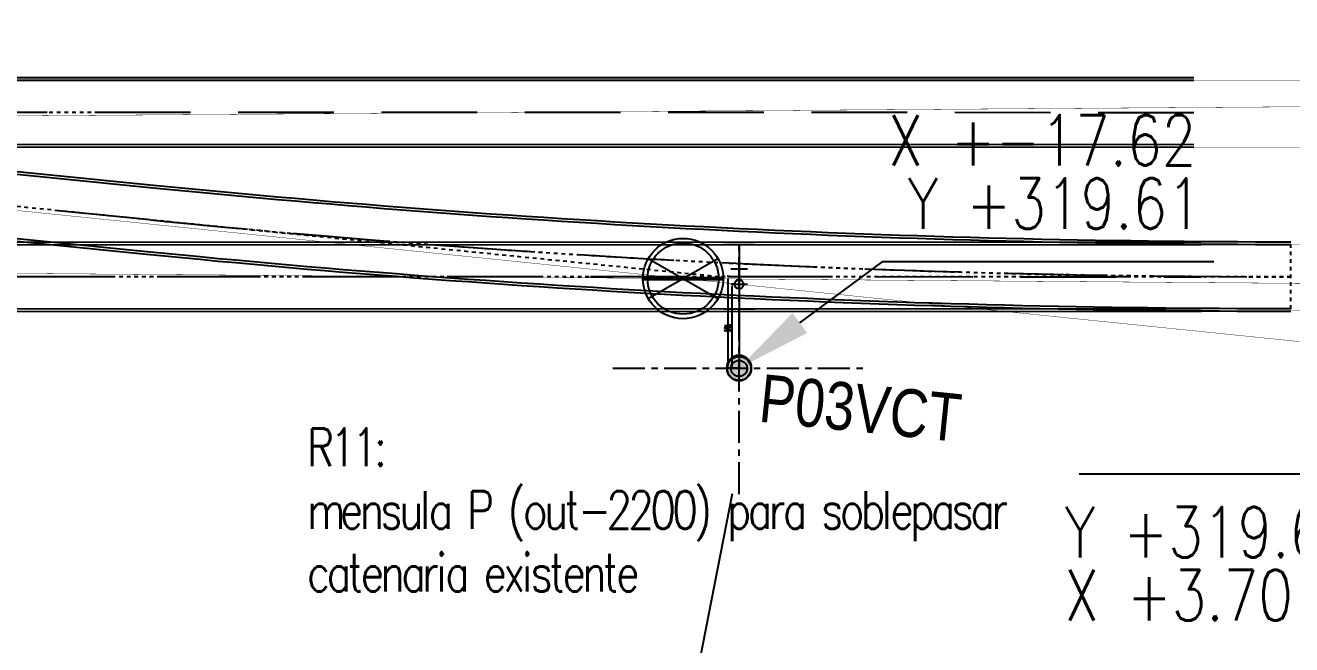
# Model space of a CAD drawing. Header units: millimetres. Extents: x -37020 to 35906, y -101 to 52234.
# Drawn here: x -36.3 to -3.16, y 312.38 to 328.57 of the extents above; entities that cross this region are included whole.
import ezdxf
from ezdxf import colors
from ezdxf.entities.mleader import LeaderData, LeaderLine
from ezdxf.math import Vec2, Vec3

# ---------------------------------------------------------------- set-up
doc = ezdxf.new("R2010")
doc.units = ezdxf.units.MM
doc.header["$PDMODE"] = 35
doc.header["$PDSIZE"] = 1
for name, pattern in [('CENTER', [50.8, 31.75, -6.35, 6.35, -6.35]), ('CENTROX2', [101.6, 63.5, -12.7, 12.7, -12.7]), ('DASHED2', [0.375, 0.25, -0.125]), ('TRAZO_Y_PUNTO2', [12.7, 6.35, -3.175, 0, -3.175])]:
    doc.linetypes.add(name, pattern=pattern)
for name, color, linetype in [('Catenaria', 2, 'Continuous'), ('CATENARIA APAGAR', 240, 'Continuous'), ('Eje unifilar', 4, 'CENTROX2'), ('GE-Cotas', 1, 'Continuous'), ('ME-RIELES', 240, 'TRAZO_Y_PUNTO2'), ('R10', 240, 'Continuous'), ('R11', 240, 'Continuous'), ('REFERENCIAS', 1, 'Continuous'), ('unifilar VIAS Ppales', 5, 'DASHED2')]:
    doc.layers.add(name, color=color, linetype=linetype)
doc.styles.add('Romans', font='romans.shx', dxfattribs={"width": 0.8})
doc.styles.add('Romans PF', font='romans.shx', dxfattribs={"width": 0.8})
doc.styles.get("Standard").update_dxf_attribs({"font": 'arial.ttf'})
doc.dimstyles.new('COTAS GENERAL', dxfattribs={"dimscale": 0.1, "dimtxt": 2.5, "dimasz": 2.5, "dimexe": 1, "dimexo": 1, "dimgap": 1.25, "dimtad": 1, "dimzin": 1, "dimdsep": 46, "dimtxsty": 'Romans', "dimcen": 1, "dimclrd": 2, "dimclre": 1, "dimclrt": 3, "dimaunit": 1, "dimadec": 3, "dimazin": 0, "dimtfac": 1, "dimtix": 1, "dimtmove": 0, "dimatfit": 0, "dimfxl": 1, "dimtolj": 1, "dimarcsym": 0})
doc.dimstyles.get("Standard").update_dxf_attribs({"dimtxt": 0.18, "dimasz": 0.18, "dimexe": 0.18, "dimexo": 0.0625, "dimgap": 0.09, "dimtad": 0, "dimtih": 1, "dimtoh": 1, "dimdec": 4, "dimzin": 0, "dimdsep": 46, "dimtxsty": 'Standard', "dimcen": 0.09, "dimadec": 0, "dimazin": 0, "dimtfac": 1, "dimtdec": 4, "dimtofl": 0, "dimtmove": 0, "dimatfit": 3, "dimfxl": 1, "dimtolj": 1, "dimtzin": 0, "dimarcsym": 0})

# ---------------------------------------------------------------- blocks, each defined once
blk = doc.blocks.new('enlace tol')
at = {"layer": 'Eje unifilar'}
for p, q in [((-36977, -40980, -11480), (-36977, -42656, -11480)), ((-36977, -40980, -11480), (-36977, -42656, -11480)), ((-36977, -40980, -11480), (-36977, -42656, -11480)), ((-36977, -40980, -11480), (-36977, -42656, -11480)), ((-36977, -41818, -11480), (-22014, -41818, -11480)), ((-22014, -41818, -11480), (-7125, -43307, -11480)), ((-22014, -41818, -11480), (-5212, -41818, -11480)), ((-5212, -41818, -11480), (-462, -41818, -11480)), ((-7125, -43307, -11480), (6098, -44629, -11480)), ((-6385, -46118, -11480), (-566, -46118, -11480))]:
    blk.add_line(p, q, dxfattribs=at)
at = {"layer": 'Eje unifilar', "color": 8}
blk.add_arc((-36977, -341818, -11480), 300000, 84.28929, 90, dxfattribs=at)
blk = doc.blocks.new('biesca')
at = {"layer": 'Catenaria', "color": 2, "ltscale": 0.1}
for p, q in [((-134.848, 317.15), (-133.029, 318.2)), ((-134.848, 318.2), (-133.029, 317.15)), ((-134.988, 317.7), (-132.888, 317.7)), ((-134.988, 317.7), (-134.988, 317.65)), ((-134.988, 317.65), (-132.888, 317.65)), ((-133.938, 317.7), (-133.938, 317.65)), ((-132.888, 317.7), (-132.888, 317.65))]:
    blk.add_line(p, q, dxfattribs=at)
for radius in [1.05, 0.931]:
    blk.add_circle((-133.938, 317.675), radius, dxfattribs=at)
blk = doc.blocks.new('A$C600C6C88')
at = {"layer": 'Catenaria', "color": 1, "ltscale": 2}
for p, q in [((0, 0), (0, 0.808)), ((1.676, 0), (1.676, 0.808)), ((1.676, 0.397), (0, 0.397)), ((0.638, 0.18), (0.638, 0.614)), ((0.838, 0.18), (0.838, 0.614)), ((1.038, 0.18), (1.038, 0.614))]:
    blk.add_line(p, q, dxfattribs=at)
blk = doc.blocks.new('*D248')
at = {"layer": 'Defpoints', "color": 0, "transparency": 16777216}
for p in [(-63.553, 326.504), (-17.561, 322.408), (-17.623, 321.8)]:
    blk.add_point(p, dxfattribs=at)
at = {"layer": 'Catenaria', "color": 3, "linetype": 'Continuous', "transparency": 16777216, "insert": (-37.672, 324.845), "char_height": 0.5, "attachment_point": 5, "rotation": 354.1521, "style": 'Romans'}
blk.add_mtext('\\A1;46.17', dxfattribs=at)
blk = doc.blocks.new('*D249')
at = {"layer": 'Defpoints', "color": 0, "transparency": 16777216}
for p in [(-13.04, 322.004), (8.282, 319.825), (8.256, 319.57)]:
    blk.add_point(p, dxfattribs=at)
at = {"layer": 'Catenaria', "color": 3, "linetype": 'Continuous', "transparency": 16777216, "insert": (-1.869, 320.982), "char_height": 0.5, "attachment_point": 5, "rotation": 354.1653, "style": 'Romans'}
blk.add_mtext('\\A1;21.43', dxfattribs=at)
blk = doc.blocks.new('*D371')
at = {"layer": 'Defpoints', "color": 0, "transparency": 16777216}
for p in [(-17.8, 321.8), (-17.738, 321.8), (-17.623, 319.611)]:
    blk.add_point(p, dxfattribs=at)
at = {"layer": 'GE-Cotas', "color": 1, "lineweight": -2, "transparency": 16777216}
for p, q in [((-17.763, 321.8), (-17.825, 321.8)), ((-17.648, 319.611), (-17.825, 319.611))]:
    blk.add_line(p, q, dxfattribs=at)
at = {"layer": 'GE-Cotas', "color": 2, "lineweight": -2, "transparency": 16777216}
blk.add_line((-17.8, 319.661), (-17.8, 321.75), dxfattribs=at)
at = {"layer": 'GE-Cotas', "color": 2, "transparency": 16777216}
for points in [[(-17.792, 321.75), (-17.809, 321.75), (-17.8, 321.8)], [(-17.809, 319.661), (-17.792, 319.661), (-17.8, 319.611)]]:
    blk.add_solid(points, dxfattribs=at)
at = {"layer": 'GE-Cotas', "color": 3, "linetype": 'Continuous', "transparency": 16777216, "insert": (-17.863, 320.652), "char_height": 0.0625, "attachment_point": 5, "rotation": 90, "style": 'Romans'}
blk.add_mtext('\\A1;2190', dxfattribs=at)
blk = doc.blocks.new('*D372')
at = {"layer": 'Defpoints', "color": 0, "transparency": 16777216}
for p in [(-17.907, 322.005), (-17.845, 322.005), (-17.731, 319.611)]:
    blk.add_point(p, dxfattribs=at)
at = {"layer": 'GE-Cotas', "color": 1, "lineweight": -2, "transparency": 16777216}
for p, q in [((-17.87, 322.005), (-17.932, 322.005)), ((-17.756, 319.611), (-17.932, 319.611))]:
    blk.add_line(p, q, dxfattribs=at)
at = {"layer": 'GE-Cotas', "color": 2, "lineweight": -2, "transparency": 16777216}
blk.add_line((-17.907, 319.661), (-17.907, 321.955), dxfattribs=at)
at = {"layer": 'GE-Cotas', "color": 2, "transparency": 16777216}
for points in [[(-17.899, 321.955), (-17.916, 321.955), (-17.907, 322.005)], [(-17.916, 319.661), (-17.899, 319.661), (-17.907, 319.611)]]:
    blk.add_solid(points, dxfattribs=at)
at = {"layer": 'GE-Cotas', "color": 3, "linetype": 'Continuous', "transparency": 16777216, "insert": (-17.97, 320.652), "char_height": 0.0625, "attachment_point": 5, "rotation": 90, "style": 'Romans'}
blk.add_mtext('\\A1;2394', dxfattribs=at)
blk = doc.blocks.new('COORDENADAS 4.4')
at = {"layer": 'GE-Cotas', "ltscale": 4}
h = blk.add_hatch(color=256, dxfattribs=at)
h.dxf.hatch_style = 1
h.paths.add_polyline_path([(0, 0.5, -0.414214), (0.5, 0), (0, 0)])
h.paths.add_polyline_path([(0, 0.5), (0, 0), (-0.5, 0, -0.414214)])
h.paths.add_polyline_path([(-0.5, 0), (0, 0), (0, -0.5, -0.414214)])
h.paths.add_polyline_path([(0, 0), (0.5, 0, -0.414214), (0, -0.5)])
at = {"layer": 'GE-Cotas', "linetype": 'CENTER', "ltscale": 0.04}
blk.add_line((5, 0), (-5, 0), dxfattribs=at)
at = {"layer": 'GE-Cotas', "ltscale": 4}
blk.add_circle((0, 0), 0.5, dxfattribs=at)
at = {"layer": 'REFERENCIAS', "linetype": 'CENTER', "ltscale": 0.04}
blk.add_line((0, -5), (0, 5), dxfattribs=at)
at = {"layer": 'GE-Cotas', "color": 3, "ltscale": 4, "style": 'Romans', "width": 0.8}
for tag, p in [('COORDENADASX', (-19.404, 8.02)), ('COORDENADASY', (-19.404, 5.518))]:
    blk.add_attdef(tag, p, '', height=2, dxfattribs=at)
at = {"layer": 'GE-Cotas', "color": 2, "ltscale": 4}
ml = blk.add_multileader_mtext('Standard', dxfattribs=at)
ml.set_content('', color=2)
ml.set_leader_properties()
ml.build(insert=Vec2(0, 0))
ml.multileader.update_dxf_attribs({"text_right_attachment_type": 6, "dogleg_length": 0.36, "arrow_head_size": 3})
ctx = ml.context
ctx.base_point, ctx.arrow_head_size = Vec3(-20.826, 7.02), 3
ctx.right_attachment, ctx.text_align_type = 6, 2
notes = []
notes.append((ctx, [(0, (1, 1, 0), (-5.7, 4.22), (-1, 0), 11.126, [(0, [(0, 0)], 0, [])])]))
ctx.mtext.insert, ctx.mtext.alignment, ctx.mtext.flow_direction = Vec3(-18.826, 9.02), 3, 5
for ctx, leaders in notes:
    for number, flags, end, landing, length, lines in leaders:
        leader = LeaderData()
        leader.index, (leader.has_last_leader_line, leader.has_dogleg_vector, leader.attachment_direction) = number, flags
        leader.last_leader_point, leader.dogleg_vector, leader.dogleg_length = Vec3(end), Vec3(landing), length
        for number, points, colour, breaks in lines:
            line = LeaderLine()
            line.index, line.vertices, line.color, line.breaks = number, Vec3.list(points), colors.encode_raw_color(colour), breaks
            leader.lines.append(line)
        ctx.leaders.append(leader)

msp = doc.modelspace()

# ---------------------------------------------------------------- linework, layer by layer
at = {"layer": 'Catenaria', "linetype": 'Continuous'}
msp.add_line((-17.6234, 321.8002), (-17.6234, 319.6005), dxfattribs=at)
at = {"layer": 'Catenaria', "color": 90, "ltscale": 0.1, "const_width": 0.01}
msp.add_lwpolyline([(35.4671, 326.1598), (3.6915, 326.4902), (-52.028, 326.0948), (-107.422, 326.1418), (-158.8545, 326.0848), (-218.2988, 326.4057), (-282.0636, 326.3956), (-282.0636, 326.3956), (-342.3255, 328.5674)], dxfattribs=at)
at = {"layer": 'Catenaria', "linetype": 'Continuous', "const_width": 0.01, "elevation": -11.48}
msp.add_lwpolyline([(-83.1449, 328.4957), (-17.6234, 321.8002), (3.6992, 319.6213)], dxfattribs=at)
at = {"layer": 'Catenaria', "color": 90, "ltscale": 0.1, "const_width": 0.01, "elevation": -11.48}
msp.add_lwpolyline([(35.4748, 322.1038), (3.6992, 321.7735), (-52.4617, 322.2083), (-107.4143, 322.1219), (-158.8467, 322.1789), (-218.1735, 322.0931), (-282.0546, 322.1683), (-282.0546, 322.1683), (-342.3177, 318.8864)], dxfattribs=at)
at = {"layer": 'Catenaria', "linetype": 'Continuous'}
msp.add_circle((-17.6234, 321.8002), 0.1149, dxfattribs=at)
at = {"layer": 'Catenaria', "color": 252, "linetype": 'Continuous', "ltscale": 7}
msp.add_circle((-17.6234, 319.6005), 0.3119, dxfattribs=at)
at = {"layer": 'Catenaria', "color": 2, "linetype": 'DASHED2', "ltscale": 7}
msp.add_circle((-17.6234, 319.6005), 0.21, dxfattribs=at)
at = {"layer": 'CATENARIA APAGAR', "color": 241, "linetype": 'Continuous', "elevation": -20.7852}
msp.add_lwpolyline([(-17.8034, 316.3213), (-29.649, 255.7974)], dxfattribs=at)
at = {"layer": 'ME-RIELES', "color": 8, "ltscale": 0.1, "const_width": 0.01, "elevation": 0.2291}
for points in [[(-342.3628, 327.1461), (58.431, 327.1276)], [(-342.3687, 325.4056), (58.431, 325.3871)]]:
    msp.add_lwpolyline(points, dxfattribs=at)
at = {"layer": 'ME-RIELES', "color": 8, "ltscale": 0.1, "const_width": 0.01}
for points in [[(-342.2865, 322.8635), (59.3197, 322.8449)], [(-342.2865, 321.123), (59.3197, 321.1045)]]:
    msp.add_lwpolyline(points, dxfattribs=at)
at = {"layer": 'unifilar VIAS Ppales', "color": 251, "linetype": 'Continuous', "ltscale": 10}
for p, q in [((-5.7268, 327.1955, -11.48), (-45.3395, 327.203, -11.48)), ((-5.7268, 327.1256, -11.48), (-45.3395, 327.1332, -11.48)), ((-5.7271, 325.4496, -11.48), (-45.3398, 325.4572, -11.48)), ((-5.7271, 325.3798, -11.48), (-45.3398, 325.3873, -11.48)), ((-36.5087, 322.9143, -27.9155), (-5.5319, 322.9051, -11.48)), ((-36.5087, 322.8445, -27.9155), (-5.5319, 322.8352, -11.48)), ((-36.5093, 321.0986, -27.9155), (-5.5325, 321.0894, -11.48)), ((-36.5092, 321.1685, -27.9155), (-5.5324, 321.1592, -11.48))]:
    msp.add_line(p, q, dxfattribs=at)
at = {"layer": 'unifilar VIAS Ppales', "ltscale": 10}
for p, q in [((-5.7269, 326.2876, -11.48), (-45.3397, 326.2952, -11.48)), ((-36.509, 322.0065, -27.9155), (-5.5322, 321.9972, -11.48))]:
    msp.add_line(p, q, dxfattribs=at)
at = {"layer": 'unifilar VIAS Ppales', "color": 251, "linetype": 'Continuous', "ltscale": 10, "elevation": -11.48}
for points in [[(-3.1824, 322.9035, -0.0248617), (-32.944, 324.3879), (-46.167, 325.7102, 0.0249228), (-76.1091, 327.2037)], [(-3.1825, 322.8337, -0.0248617), (-32.951, 324.3184), (-46.174, 325.6407, 0.0249228), (-76.1091, 327.1338)], [(-3.1827, 321.1576, -0.0248618), (-33.1176, 322.6506), (-46.3407, 323.973, 0.0249228), (-76.1091, 325.4577)], [(-3.1827, 321.0877, -0.0248618), (-33.1246, 322.5811), (-46.3477, 323.9035, 0.0249228), (-76.1091, 325.3879)]]:
    msp.add_lwpolyline(points, format="xyb", dxfattribs=at)
at = {"layer": 'unifilar VIAS Ppales', "ltscale": 10, "elevation": -11.48}
msp.add_lwpolyline([(-3.1826, 321.9956, -0.0248617), (-33.0343, 323.4845), (-46.2573, 324.8069, 0.0249228), (-76.1091, 326.2958)], format="xyb", dxfattribs=at)
at = {"layer": 'unifilar VIAS Ppales', "ltscale": 10}
msp.add_arc((-7.3113, 21.9973), 300, 90.012215, 90.121552, dxfattribs=at)

# ---------------------------------------------------------------- block references
at = {"layer": 'Catenaria', "linetype": 'Continuous'}
msp.add_blockref('biesca', (114.8501, 4.2748, -11.48), dxfattribs=at)
at = {"layer": 'Catenaria', "color": 1, "ltscale": 0.1, "xscale": -1, "rotation": 269.999999999998}
msp.add_blockref('A$C600C6C88', (-18.0207, 321.1622), dxfattribs=at)
at = {"layer": 'R10', "linetype": 'Continuous', "xscale": 0.001, "yscale": 0.001, "zscale": 0.001, "rotation": 180}
msp.add_blockref('enlace tol', (-40.1597, 280.178), dxfattribs=at)
at = {"layer": 'REFERENCIAS', "ltscale": 0.1}
ref = msp.add_blockref('COORDENADAS 4.4', (-17.6234, 319.6105), dxfattribs=dict(at, xscale=-0.6599999999999966, yscale=0.6600000000000001, zscale=0.66))
ref.add_attrib('COORDENADASY', 'Y +319.61', (-13.2144, 323.2525), dxfattribs={"layer": 'GE-Cotas', "color": 3, "ltscale": 4, "height": 1.32, "style": 'Romans', "width": 0.8})
ref.add_attrib('COORDENADASX', 'X +-17.62', (-13.7172, 324.9034), dxfattribs={"layer": 'GE-Cotas', "color": 3, "ltscale": 4, "height": 1.32, "style": 'Romans', "width": 0.8})
ref = msp.add_blockref('COORDENADAS 4.4', (3.6992, 319.6213, -11.48), dxfattribs=dict(at, xscale=-0.6599999999999682, yscale=0.6599999999999966, zscale=0.6600000000000001, rotation=180))
ref.add_attrib('COORDENADASY', 'Y +319.62', (-9.1076, 314.6594, -11.48), dxfattribs={"layer": 'GE-Cotas', "color": 3, "ltscale": 4, "height": 1.32, "style": 'Romans', "width": 0.8})
ref.add_attrib('COORDENADASX', 'X +3.70', (-9.1076, 313.0084, -11.48), dxfattribs={"layer": 'GE-Cotas', "color": 3, "ltscale": 4, "height": 1.32, "style": 'Romans', "width": 0.8})

# ---------------------------------------------------------------- texts
at = {"layer": 'Catenaria', "color": 2, "insert": (-17.0087, 319.4548), "char_height": 1.25, "width": 5.852721, "attachment_point": 1, "rotation": 354.17088, "style": 'Romans'}
msp.add_mtext('{\\fArial|b0|i0|c0|p34;P03VCT}', dxfattribs=at)
at = {"layer": 'R11', "insert": (-28.9268, 318.0319), "char_height": 1.575, "width": 94.500005, "attachment_point": 1, "style": 'Romans PF'}
msp.add_mtext('{\\H0.625x;\\T0.75;R11: \\Pmensula P (out-2200) para soblepasar \\Pcatenaria existente}', dxfattribs=at)

# ---------------------------------------------------------------- dimensions: what is measured, and where the dimension line sits
at = {"layer": 'Catenaria', "linetype": 'Continuous'}
for base, p1, p2, angle, picture, middle in [((-17.5612, 322.408), (-63.5531, 326.5044, -11.48), (-17.6234, 321.8002), 354.15213, '*D248', (-37.7101, 324.4716)), ((8.2564, 319.5701), (-13.0402, 322.0038), (8.2825, 319.8248, -11.48), 354.16534, '*D249', (-1.9075, 320.6087))]:
    dim = msp.add_linear_dim(base=base, p1=p1, p2=p2, angle=angle, dimstyle='Standard', override={"dimscale": 0.1, "dimtxt": 5, "dimasz": 2.5, "dimexe": 1, "dimexo": 1, "dimgap": 1.25, "dimtad": 1, "dimtih": 0, "dimtoh": 0, "dimdec": 2, "dimzin": 1, "dimtxsty": 'Romans', "dimcen": 1, "dimse1": 1, "dimse2": 1, "dimsd1": 1, "dimsd2": 1, "dimclrd": 2, "dimclre": 1, "dimclrt": 3, "dimaunit": 1, "dimadec": 3, "dimtdec": 2, "dimtix": 1, "dimtofl": 1, "dimatfit": 0, "dimtzin": 8}, dxfattribs=at)
    dim.commit()
    dim.dimension.update_dxf_attribs({"geometry": picture, "text_midpoint": middle, "dimtype": 161})
at = {"layer": 'GE-Cotas'}
for base, p1, p2, picture, middle in [((-17.9074, 322.0048), (-17.7306, 319.6105), (-17.8454, 322.0048), '*D372', (-17.9074, 320.6525)), ((-17.8003, 321.8002), (-17.6234, 319.6105), (-17.7383, 321.8002), '*D371', (-17.8003, 320.6525))]:
    dim = msp.add_linear_dim(base=base, p1=p1, p2=p2, angle=90, dimstyle='COTAS GENERAL', override={"dimscale": 0.025, "dimasz": 2, "dimdec": 0, "dimlfac": 1000, "dimdsep": 44}, dxfattribs=at)
    dim.commit()
    dim.dimension.update_dxf_attribs({"geometry": picture, "text_midpoint": middle, "dimtype": 160})

doc.saveas('drawing.dxf')
